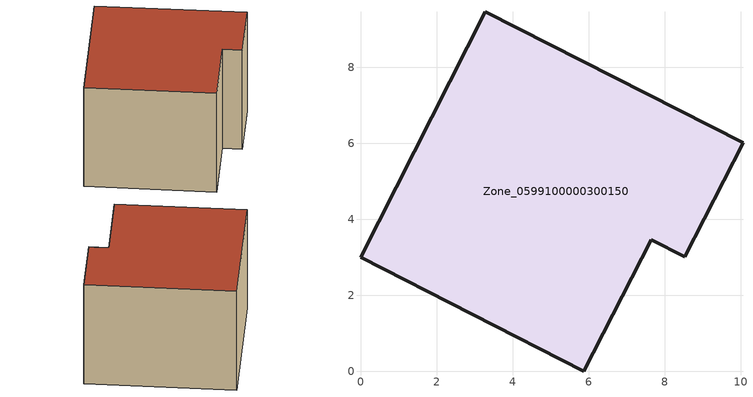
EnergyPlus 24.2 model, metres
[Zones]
Zone_0599100000300150
 floor ground (C_G): 7.64,3.47 5.88,0 0,3.01 3.28,9.47 10.06,6.02 8.53,3.02 z0
 wall outside (C_F): 3.28,9.47 0,3.01 5.88,0 7.64,3.47 8.53,3.02 10.06,6.02 3.28,9.47 z0:5.92
 roof outside (C_R): 8.53,3.02 10.06,6.02 3.28,9.47 0,3.01 5.88,0 7.64,3.47 z5.92
[BUILDING]
Pand.0599100000300150: North Axis=0; Terrain=City; Loads Convergence Tolerance Value=0.04; Temperature Convergence Tolerance Value=0.4; Solar Distribution=FullExterior; Maximum Number of Warmup Days=25; Minimum Number of Warmup Days=1
[Site:Location]
Rotterdam.The.Hague.AP_ZH_NLD Design_Conditions: Latitude=51.96; Longitude=4.45; Time Zone=1; Elevation=-4.5
[SITE:GROUNDTEMPERATURE:BUILDINGSURFACE]
18, 18, 18, 18, 18, 18, 18, 18, 18, 18, 18, 18
[MATERIAL] Thermal Absorptance=0.9; Solar Absorptance=0.7; Visible Absorptance=0.7
Name | Roughness | Thickness | Conductivity | Density | Specific Heat
G.TI.1975-1991 | MediumSmooth | 0.15 | 0.288461 | 540 | 1210
F.TI.1975-1991 | Rough | 0.3 | 0.230769 | 1920 | 840
R.TI.1975-1991 | MediumRough | 0.2 | 0.153846 | 1500 | 1000
[CONSTRUCTION]
C_G: G.TI.1975-1991
C_F: F.TI.1975-1991
C_R: R.TI.1975-1991
[ZONE]
Zone_0599100000300150: Type=1; Multiplier=1; Ceiling Height=Autocalculate; Volume=Autocalculate; Floor Area=autocalculate; Part of Total Floor Area=Yes
[ZONEINFILTRATION:DESIGNFLOWRATE]
Infil_Zone_0599100000300150: Zone or ZoneList or Space or SpaceList=Zone_0599100000300150; Schedule=AlwaysOn; Design Flow Rate Calculation Method=Flow/Area; Flow Rate per Floor Area=0.003; Constant Term Coefficient=1; Temperature Term Coefficient=0; Velocity Term Coefficient=0; Velocity Squared Term Coefficient=0
[HVACTEMPLATE:ZONE:IDEALLOADSAIRSYSTEM]
Zone_0599100000300150: Maximum Heating Supply Air Temperature=50; Minimum Cooling Supply Air Temperature=13; Maximum Heating Supply Air Humidity Ratio=0.0156; Minimum Cooling Supply Air Humidity Ratio=0.0077; Heating Limit=NoLimit; Cooling Limit=NoLimit; Dehumidification Control Type=ConstantSensibleHeatRatio; Cooling Sensible Heat Ratio=0.7; Dehumidification Setpoint=60; Humidification Control Type=None; Humidification Setpoint=30; Outdoor Air Method=None; Outdoor Air Flow Rate per Person=0.00944; Outdoor Air Flow Rate per Zone Floor Area=0; Outdoor Air Flow Rate per Zone=0; Demand Controlled Ventilation Type=None; Outdoor Air Economizer Type=NoEconomizer; Heat Recovery Type=None; Sensible Heat Recovery Effectiveness=0.7; Latent Heat Recovery Effectiveness=0.65
[ZONECONTROL:THERMOSTAT]
ThermostatControl_Zone_0599100000300150: Zone or ZoneList=Zone_0599100000300150; Control Type Schedule=DualSetpointControlType; Control 1=Thermostat_Zone_0599100000300150; Temperature Difference Between Cutout And Setpoint=0
[THERMOSTATSETPOINT:DUALSETPOINT]
Thermostat_Zone_0599100000300150: Heating Setpoint Temperature Schedule=HeatingSetpoint_Zone_0599100000300150; Cooling Setpoint Temperature Schedule=CoolingSetpoint_Zone_0599100000300150
[SCHEDULE:COMPACT]
HeatingSetpoint_Zone_0599100000300150: Through: 12/31, For: AllDays, Until: 24:00, 21
CoolingSetpoint_Zone_0599100000300150: Through: 12/31, For: AllDays, Until: 24:00, 24
DualSetpointControlType: Through: 12/31, For: AllDays, Until: 24:00, 4
AlwaysOn: Through: 12/31, For: AllDays, Until: 24:00, 1
